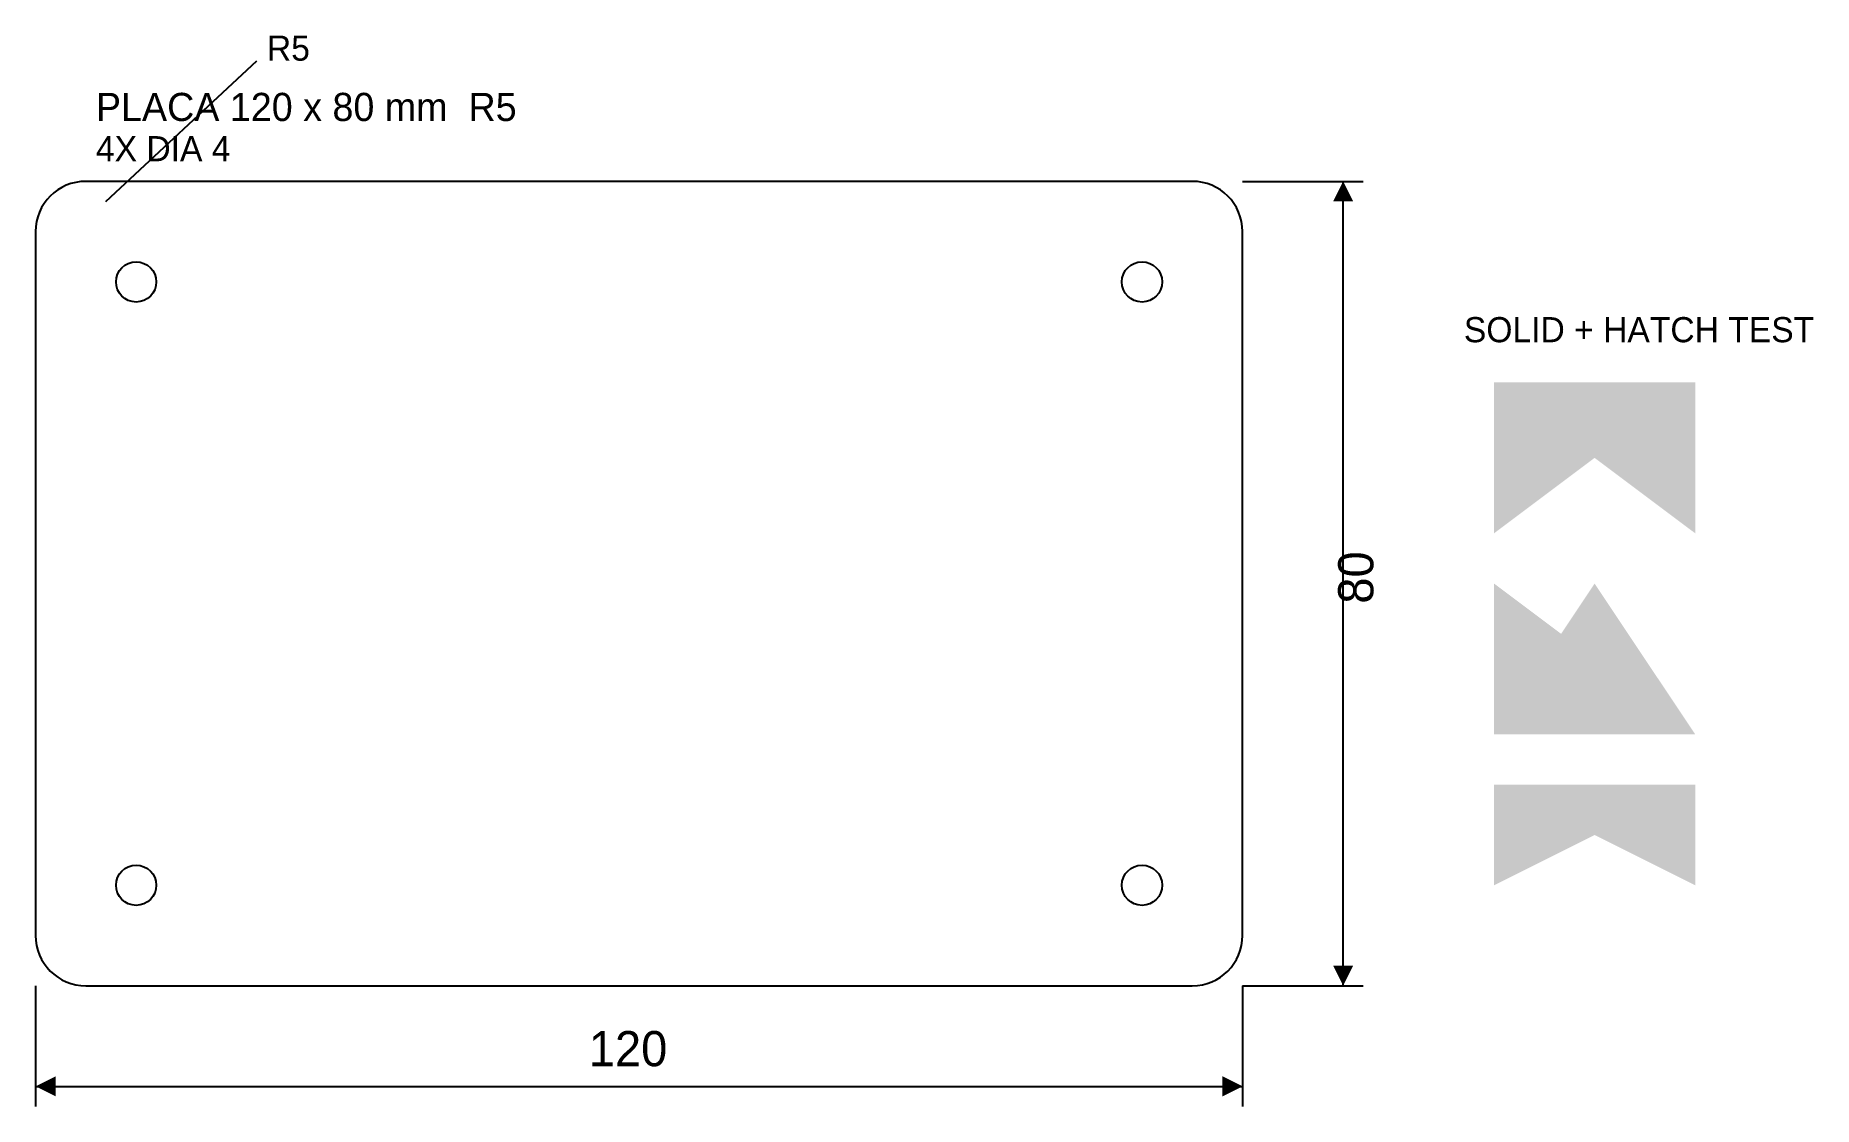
# Model space of a CAD drawing. Header units: millimetres. Extents: x 0 to 177, y -12 to 94.
import ezdxf

# ---------------------------------------------------------------- set-up
doc = ezdxf.new("R2010")
doc.units = ezdxf.units.MM
for name, color, linetype in [('DIM', 1, 'CONTINUOUS'), ('HATCH_TEST', 4, 'CONTINUOUS'), ('HOLES', 3, 'CONTINUOUS'), ('PLATE', 7, 'CONTINUOUS'), ('SOLID_TEST', 6, 'CONTINUOUS'), ('TEXT', 2, 'CONTINUOUS')]:
    doc.layers.add(name, color=color, linetype=linetype)

msp = doc.modelspace()

# ---------------------------------------------------------------- hatches: boundary and pattern name
at = {"layer": 'HATCH_TEST'}
for points in [[(145, 45), (165, 45), (165, 60), (145, 60)], [(145, 25), (165, 25), (155, 40), (145, 40)], [(145, 10), (165, 10), (165, 20), (145, 20)]]:
    msp.add_hatch(color=256, dxfattribs=at).paths.add_polyline_path(points)

# ---------------------------------------------------------------- linework, layer by layer
at = {"layer": 'DIM'}
for p, q in [((7, 78), (22, 92)), ((120, 80), (132, 80)), ((130, 0), (130, 80)), ((0, 0), (0, -12)), ((120, 0), (120, -12)), ((120, 0), (132, 0)), ((0, -10), (120, -10))]:
    msp.add_line(p, q, dxfattribs=at)
for points in [[(130, 80), (129, 78), (131, 78)], [(130, 0), (129, 2), (131, 2)], [(0, -10), (2, -9), (2, -11)], [(120, -10), (118, -9), (118, -11)]]:
    msp.add_solid(points, dxfattribs=at)
at = {"layer": 'HOLES'}
for centre in [(10, 70), (110, 70), (10, 10), (110, 10)]:
    msp.add_circle(centre, 2, dxfattribs=at)
at = {"layer": 'PLATE'}
for p, q in [((115, 80), (5, 80)), ((0, 75), (0, 5)), ((120, 5), (120, 75)), ((5, 0), (115, 0))]:
    msp.add_line(p, q, dxfattribs=at)
for centre, start, end in [((5, 75), 90, 180), ((115, 75), 0, 90), ((5, 5), 180, 270), ((115, 5), 270, 0)]:
    msp.add_arc(centre, 5, start, end, dxfattribs=at)
at = {"layer": 'SOLID_TEST'}
for points in [[(145, 45), (165, 45), (165, 60), (145, 60)], [(145, 25), (165, 25), (155, 40), (145, 40)], [(145, 10), (165, 10), (165, 20), (145, 20)]]:
    msp.add_solid(points, dxfattribs=at)

# ---------------------------------------------------------------- texts
at = {"layer": 'TEXT'}
for s, height, p in [('R5', 2.5, (23, 92)), ('PLACA 120 x 80 mm  R5', 2.8, (6, 86)), ('4X DIA 4', 2.5, (6, 82)), ('SOLID + HATCH TEST', 2.5, (142, 64)), ('120', 3.5, (55, -8))]:
    msp.add_text(s, height=height, dxfattribs=at).set_placement(p)
msp.add_text('80', height=3.5, rotation=90, dxfattribs=at).set_placement((133, 38))

doc.saveas('drawing.dxf')
